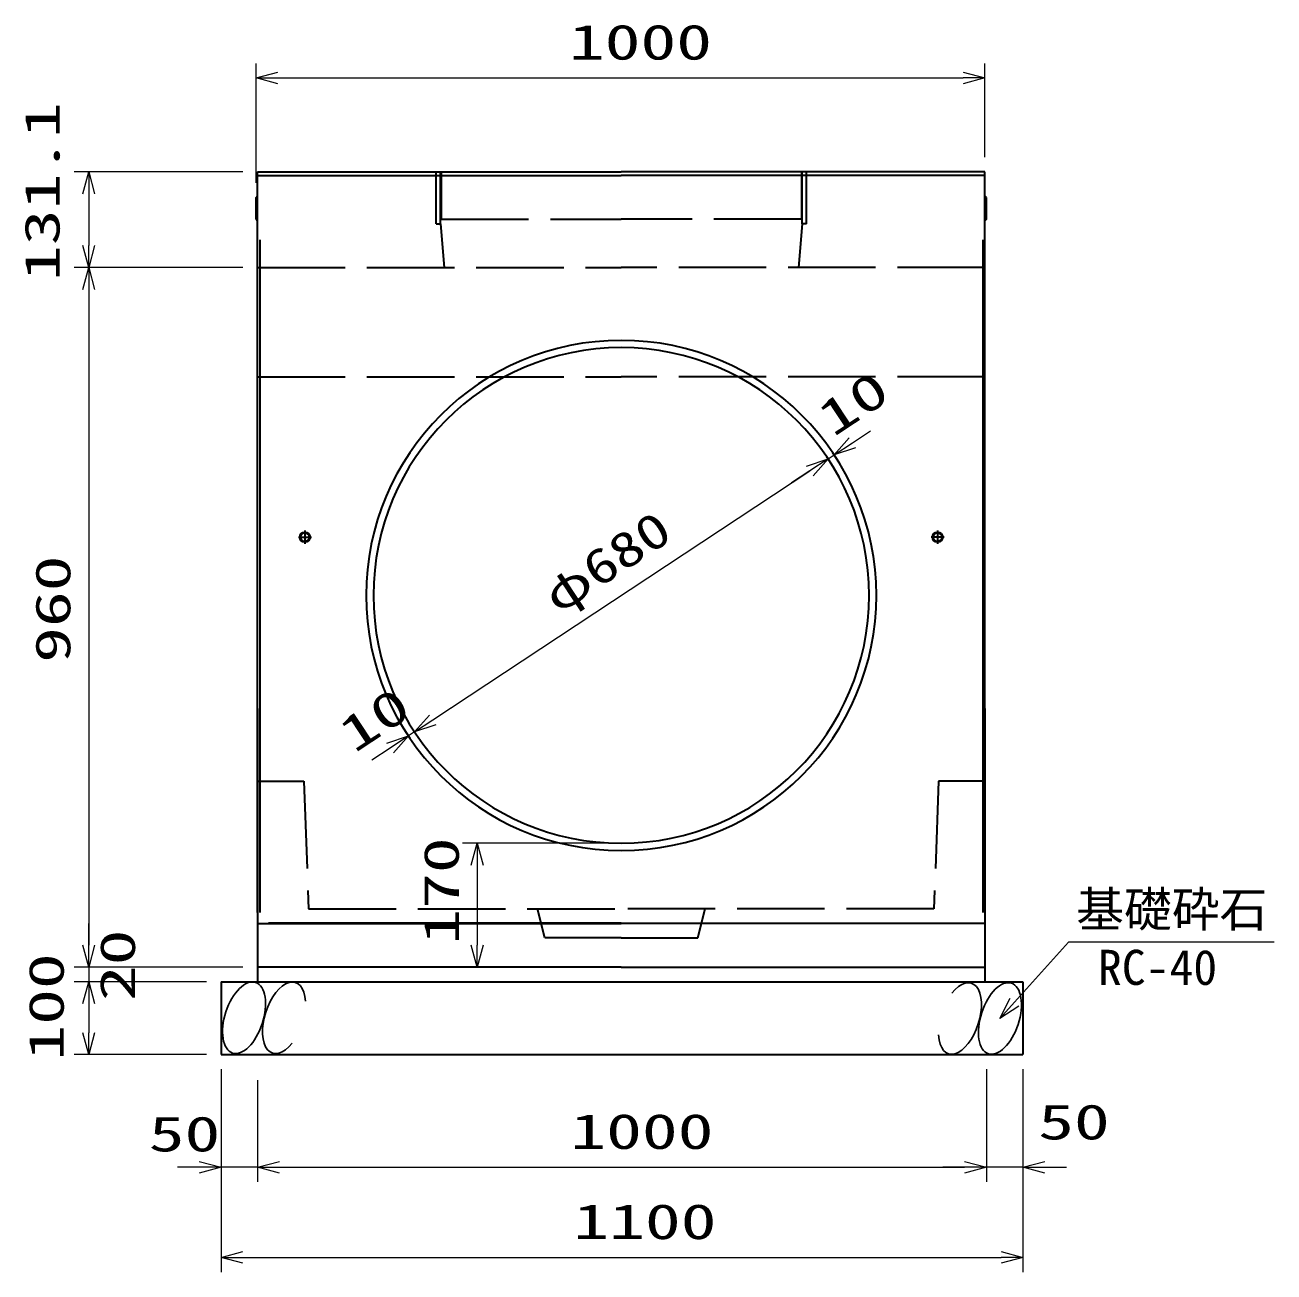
# Model space of a CAD drawing. Units: millimetres on the paper. Extents: x 0 to 841, y 0 to 594.
# Drawn here: x 247.8 to 333.5, y 217.8 to 303.3 of the extents above; entities that cross this region are included whole.
import ezdxf
from ezdxf.enums import TextEntityAlignment as Align

# ---------------------------------------------------------------- set-up
doc = ezdxf.new("R2010")
doc.units = ezdxf.units.MM
doc.linetypes.add('DASHED', pattern=[7.5, 6, -1.5])
for name, color, linetype, lineweight in [('D-STR-DIM（寸法）', 7, 'Continuous', 13), ('D-STR-HTXT(基礎砕石-旗)', 7, 'Continuous', 13), ('D-STR-STRC', 7, 'Continuous', 13), ('D-STR-STRF(グリ)', 7, 'Continuous', 25), ('D-STR（構造物）', 1, 'Continuous', 35)]:
    doc.layers.add(name, color=color, linetype=linetype, lineweight=lineweight)
doc.styles.add('ＭＳ ゴシック', font='')
doc.styles.get('ＭＳ ゴシック').set_extended_font_data('MS Gothic')

# ---------------------------------------------------------------- blocks, each defined once
blk = doc.blocks.new('_Open30')
at = {"color": 7, "linetype": 'Continuous', "lineweight": 13}
for p, q in [((-1, 0.2679), (0, 0)), ((0, 0), (-1, -0.2679)), ((0, 0), (-1, 0))]:
    blk.add_line(p, q, dxfattribs=at)

msp = doc.modelspace()

# ---------------------------------------------------------------- linework, layer by layer
at = {"layer": 'D-STR-DIM（寸法）'}
for p, q in [((252.215, 240.196), (252.215, 241.696)), ((260.297, 238.696), (251.215, 238.696)), ((252.215, 238.696), (252.215, 237.696)), ((260.297, 237.696), (251.215, 237.696)), ((260.297, 237.696), (251.215, 237.696)), ((252.215, 236.196), (252.215, 234.696)), ((252.215, 236.196), (252.215, 234.196)), ((260.297, 232.696), (251.215, 232.696)), ((261.297, 231.696), (261.297, 223.964)), ((261.297, 231.696), (261.297, 217.777)), ((313.797, 231.696), (313.797, 223.964)), ((313.797, 231.696), (313.797, 223.964)), ((316.297, 231.696), (316.297, 223.964)), ((316.297, 231.696), (316.297, 217.777)), ((263.797, 230.949), (263.797, 223.964)), ((263.797, 229.949), (263.797, 223.964)), ((263.797, 229.949), (263.797, 223.964)), ((259.797, 224.964), (258.297, 224.964)), ((263.797, 224.964), (261.297, 224.964)), ((263.797, 224.964), (261.297, 224.964)), ((265.297, 224.964), (266.797, 224.964)), ((265.297, 224.964), (266.797, 224.964)), ((265.297, 224.964), (312.297, 224.964)), ((312.297, 224.964), (310.797, 224.964)), ((316.297, 224.964), (313.797, 224.964)), ((317.797, 224.964), (319.297, 224.964)), ((262.797, 218.777), (314.797, 218.777))]:
    msp.add_line(p, q, dxfattribs=at)
at = {"layer": 'D-STR-HTXT(基礎砕石-旗)'}
msp.add_lwpolyline([(333.524, 240.408), (319.421, 240.408), (315.724, 236.289)], dxfattribs=at)
at = {"layer": 'D-STR-STRC'}
for p, q in [((263.697, 292.507), (263.697, 300.699)), ((313.697, 294.257), (313.697, 300.699)), ((265.197, 299.699), (312.197, 299.699)), ((262.797, 293.257), (251.215, 293.257)), ((252.215, 291.757), (252.215, 288.197)), ((262.797, 286.697), (251.215, 286.697)), ((262.797, 286.697), (251.215, 286.697)), ((252.215, 285.197), (252.215, 240.196)), ((304.602, 274.667), (305.854, 275.493)), ((302.933, 273.565), (303.35, 273.84)), ((275.813, 255.655), (301.681, 272.738)), ((301.681, 272.738), (300.43, 271.911)), ((275.813, 255.655), (277.065, 256.482)), ((274.561, 254.828), (274.144, 254.553)), ((272.892, 253.726), (271.641, 252.9)), ((287.747, 247.197), (277.864, 247.197)), ((278.864, 245.697), (278.864, 240.196)), ((262.797, 238.696), (251.215, 238.696)), ((287.747, 238.696), (277.864, 238.696))]:
    msp.add_line(p, q, dxfattribs=at)
at = {"layer": 'D-STR-STRF(グリ)'}
for centre, major_axis in [((262.873, 235.22), (0.79, 2.421)), ((314.722, 235.173), (-0.79, -2.421))]:
    msp.add_ellipse(centre, major_axis=major_axis, ratio=0.5139, dxfattribs=at)
for centre, start_param, end_param in [((265.613, 235.22), 5.357556, 10.375065), ((311.981, 235.173), 2.215964, 7.233473)]:
    msp.add_ellipse(centre, major_axis=(0.79, 2.421), ratio=0.5139, start_param=start_param, end_param=end_param, dxfattribs=at)
at = {"layer": 'D-STR（構造物）'}
for p, q in [((263.797, 242.454), (263.797, 293.257)), ((263.797, 293.257), (288.747, 293.257)), ((313.697, 293.257), (288.747, 293.257)), ((313.697, 242.454), (313.697, 293.257)), ((263.797, 293.007), (288.747, 293.007)), ((313.697, 293.007), (288.747, 293.007)), ((263.697, 291.507), (263.797, 291.607)), ((263.697, 290.007), (263.697, 291.507)), ((313.797, 291.507), (313.697, 291.607)), ((313.797, 290.007), (313.797, 291.507)), ((263.697, 290.007), (263.797, 289.907)), ((313.797, 290.007), (313.697, 289.907)), ((263.947, 288.582), (263.947, 242.454)), ((313.547, 288.582), (313.547, 242.454)), ((266.597, 268.197), (267.497, 268.197)), ((267.047, 268.647), (267.047, 267.747)), ((310.897, 268.197), (309.997, 268.197)), ((310.447, 268.647), (310.447, 267.747)), ((263.797, 256.447), (263.797, 238.696)), ((313.697, 256.447), (313.697, 238.696)), ((263.797, 241.697), (288.747, 241.697)), ((288.747, 241.704), (264.547, 241.704)), ((288.747, 241.704), (312.947, 241.704)), ((313.697, 241.697), (288.747, 241.697)), ((288.747, 238.696), (263.797, 238.696)), ((263.797, 238.696), (263.797, 237.696)), ((288.747, 238.696), (313.697, 238.696)), ((313.697, 238.696), (313.697, 237.696)), ((261.297, 237.696), (316.297, 237.696)), ((261.297, 237.696), (261.297, 232.696)), ((261.297, 237.696), (316.297, 237.696)), ((316.297, 237.696), (316.297, 232.696)), ((261.297, 232.696), (316.297, 232.696))]:
    msp.add_line(p, q, dxfattribs=at)
at = {"layer": 'D-STR（構造物）', "linetype": 'DASHED'}
for p, q in [((276.047, 289.7), (276.047, 293.257)), ((276.347, 289.7), (276.347, 293.257)), ((276.392, 293.257), (276.392, 290)), ((301.102, 293.257), (301.102, 290)), ((301.147, 289.7), (301.147, 293.257)), ((301.447, 289.7), (301.447, 293.257)), ((276.047, 289.7), (276.347, 289.7)), ((276.347, 289.7), (276.597, 286.697)), ((276.392, 290), (288.747, 290)), ((301.102, 290), (288.747, 290)), ((301.147, 289.7), (300.897, 286.697)), ((301.447, 289.7), (301.147, 289.7)), ((263.797, 286.697), (288.747, 286.697)), ((313.697, 286.697), (288.747, 286.697)), ((263.797, 279.196), (288.747, 279.196)), ((313.697, 279.196), (288.747, 279.196)), ((263.797, 251.447), (266.979, 251.447)), ((266.979, 251.447), (267.297, 242.697)), ((310.515, 251.447), (310.197, 242.697)), ((313.697, 251.447), (310.515, 251.447)), ((267.297, 242.697), (288.747, 242.697)), ((283.497, 240.697), (282.997, 242.697)), ((310.197, 242.697), (288.747, 242.697)), ((293.997, 240.697), (294.497, 242.697)), ((288.747, 240.697), (283.497, 240.697)), ((288.747, 240.697), (293.997, 240.697))]:
    msp.add_line(p, q, dxfattribs=at)
at = {"layer": 'D-STR（構造物）'}
for centre, radius in [((267.047, 268.197), 0.35), ((267.047, 268.197), 0.3), ((310.447, 268.197), 0.35), ((310.447, 268.197), 0.3)]:
    msp.add_circle(centre, radius, dxfattribs=at)
for radius, start, end in [(17.5, 90, 270), (17, 90, 270), (17.5, 270, 90), (17, 270, 90)]:
    msp.add_arc((288.747, 264.197), radius, start, end, dxfattribs=at)

# ---------------------------------------------------------------- block references
at = {"layer": 'D-STR-DIM（寸法）', "xscale": 1.5, "yscale": 1.5}
for p, rotation in [((252.215, 238.696), 270), ((252.215, 237.696), 90), ((252.215, 237.696), 90), ((252.215, 232.696), 270), ((263.797, 224.964), 180), ((263.797, 224.964), 180), ((263.797, 224.964), 180), ((316.297, 224.964), 180), ((261.297, 218.777), 180)]:
    msp.add_blockref('_Open30', p, dxfattribs=dict(at, rotation=rotation))
for p in [(261.297, 224.964), (313.797, 224.964), (313.797, 224.964), (316.297, 218.777)]:
    msp.add_blockref('_Open30', p, dxfattribs=at)
at = {"layer": 'D-STR-HTXT(基礎砕石-旗)', "xscale": 1.5, "yscale": 1.5, "rotation": 228.09044}
msp.add_blockref('_Open30', (314.722, 235.173), dxfattribs=at)
at = {"layer": 'D-STR-STRC', "xscale": 1.5, "yscale": 1.5}
for p, rotation in [((263.697, 299.699), 180), ((252.215, 293.257), 90), ((252.215, 286.697), 270), ((252.215, 286.697), 90), ((303.35, 273.84), 213.44021), ((302.933, 273.565), 33.44021), ((302.933, 273.565), 33.44021), ((274.561, 254.828), 213.44021), ((274.561, 254.828), 213.44021), ((274.144, 254.553), 33.44021), ((278.864, 247.197), 90), ((252.215, 238.696), 270), ((278.864, 238.696), 270)]:
    msp.add_blockref('_Open30', p, dxfattribs=dict(at, rotation=rotation))
msp.add_blockref('_Open30', (313.697, 299.699), dxfattribs=at)

# ---------------------------------------------------------------- texts
at = {"layer": 'D-STR-DIM（寸法）', "style": 'ＭＳ ゴシック', "width": 1.5}
for s, p in [('20', (256.115, 236.365)), ('100', (251.227, 232.285))]:
    msp.add_text(s, height=2.405, rotation=90, dxfattribs=at).set_placement(p, align=Align.BOTTOM_LEFT)
for s, p in [('50', (317.349, 226.153)), ('50', (256.334, 225.329)), ('1000', (285.256, 225.501)), ('1100', (285.464, 219.314))]:
    msp.add_text(s, height=2.405, dxfattribs=at).set_placement(p, align=Align.BOTTOM_LEFT)
at = {"layer": 'D-STR-HTXT(基礎砕石-旗)', "style": 'ＭＳ ゴシック'}
for s, p in [('基礎砕石', (319.956, 240.742)), ('RC-40', (321.444, 236.757))]:
    msp.add_text(s, height=2.405, dxfattribs=at).set_placement(p, align=Align.BOTTOM_LEFT)
at = {"layer": 'D-STR-STRC', "style": 'ＭＳ ゴシック', "width": 1.5}
msp.add_text('1000', height=2.405, dxfattribs=at).set_placement((285.156, 300.237), align=Align.BOTTOM_LEFT)
at = {"layer": 'D-STR-STRC', "style": 'ＭＳ ゴシック'}
for s, rotation, width, p in [('131.1', 90, 1.5, (250.941, 285.771)), ('10', 33.44, 1.5, (303.67, 274.417)), ('φ680', 33.44, 1.3, (284.8, 262.234)), ('960', 90, 1.5, (251.677, 259.572)), ('10', 33.44, 1.5, (270.821, 252.726)), ('170', 90, 1.5, (278.327, 240.238))]:
    msp.add_text(s, height=2.405, rotation=rotation, dxfattribs=dict(at, width=width)).set_placement(p, align=Align.BOTTOM_LEFT)

doc.saveas('drawing.dxf')
